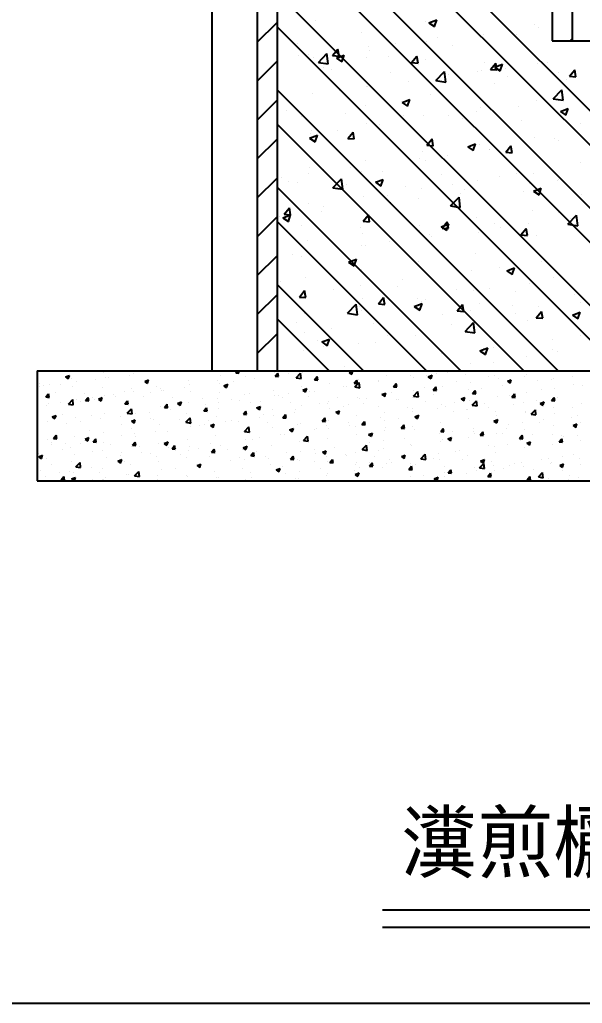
# Model space of a CAD drawing. Header units: metres. Extents: x 0 to 297, y 0 to 210.
# Drawn here: x 67.1 to 129, y 0 to 108.1 of the extents above; entities that cross this region are included whole.
import ezdxf

# ---------------------------------------------------------------- set-up
doc = ezdxf.new("R2010")
doc.units = ezdxf.units.M
doc.layers.add(' ', color=7, linetype='Continuous')

msp = doc.modelspace()

# ---------------------------------------------------------------- linework, layer by layer
at = {"layer": ' '}
for p, q in [((88.23, 190.53), (88.23, 69.53)), ((93.23, 190.53), (93.23, 69.53)), ((95.4, 190.53), (95.4, 69.53)), ((125.65, 190.53), (125.65, 105.83)), ((127.83, 190.53), (127.83, 105.83)), ((158.38, 69.53), (95.4, 132.51)), ((154.6, 69.53), (95.4, 128.73)), ((147.69, 69.53), (95.4, 121.82)), ((143.91, 69.53), (95.4, 118.04)), ((136.99, 69.53), (95.4, 111.12)), ((93.23, 105.67), (95.4, 107.84)), ((133.21, 69.53), (95.4, 107.34)), ((99.59, 108.04), (99.59, 108.04)), ((111.77, 107.97), (111.77, 107.97)), ((112.1, 107.8), (112.95, 108.13)), ((112.1, 107.8), (112.7, 107.4)), ((112.7, 107.4), (112.95, 108.13)), ((120.66, 107.17), (120.66, 107.17)), ((123.69, 107.56), (123.69, 107.56)), ((124.16, 107.32), (124.16, 107.32)), ((104.72, 106.76), (104.72, 106.76)), ((113.02, 106.16), (113.02, 106.16)), ((118.05, 106.55), (118.05, 106.55)), ((121.73, 106.53), (121.73, 106.53)), ((127.62, 105.83), (127.83, 106.05)), ((97.66, 105.55), (97.66, 105.55)), ((105.41, 105.16), (105.41, 105.16)), ((108.43, 105.56), (108.43, 105.56)), ((111.84, 105.7), (111.84, 105.7)), ((114.67, 105.31), (114.67, 105.31)), ((125.65, 105.83), (216.4, 105.83)), ((97.76, 104.15), (97.76, 104.15)), ((98.83, 104.28), (98.83, 104.28)), ((99.44, 104.02), (99.44, 104.02)), ((99.95, 103.45), (100.89, 104.43)), ((101.02, 103.28), (100.89, 104.43)), ((101.5, 104.2), (102.08, 104.89)), ((101.5, 104.2), (102.22, 104.13)), ((101.93, 103.9), (102.78, 104.23)), ((101.93, 103.9), (102.54, 103.5)), ((102.22, 104.13), (102.08, 104.89)), ((102.54, 103.5), (102.78, 104.23)), ((105.29, 104.01), (105.29, 104.01)), ((105.55, 104.79), (105.55, 104.79)), ((107.62, 104.1), (107.62, 104.1)), ((110.18, 103.44), (110.76, 104.13)), ((110.9, 103.37), (110.76, 104.13)), ((93.23, 101.39), (95.4, 103.57)), ((99.95, 103.45), (101.02, 103.28)), ((100.56, 102.89), (100.56, 102.89)), ((110.18, 103.44), (110.9, 103.37)), ((111.75, 103.74), (111.75, 103.74)), ((118.21, 103.46), (118.21, 103.46)), ((118.86, 102.68), (119.44, 103.37)), ((119.32, 102.93), (120.17, 103.26)), ((119.32, 102.93), (119.93, 102.53)), ((119.58, 102.61), (119.44, 103.37)), ((119.93, 102.53), (120.17, 103.26)), ((120.5, 102.79), (120.5, 102.79)), ((124.01, 103.3), (124.01, 103.3)), ((124.67, 103.19), (124.67, 103.19)), ((125.09, 103.4), (125.09, 103.4)), ((101.38, 102.66), (101.38, 102.66)), ((107.84, 102.38), (107.84, 102.38)), ((111.69, 101.67), (111.69, 101.67)), ((112.86, 101.45), (113.8, 102.43)), ((113.94, 101.28), (113.8, 102.43)), ((114.3, 102.11), (114.3, 102.11)), ((117.48, 102.39), (117.48, 102.39)), ((117.9, 102.52), (117.9, 102.52)), ((118.86, 102.68), (119.58, 102.61)), ((120.76, 101.84), (120.76, 101.84)), ((126.35, 102.29), (126.35, 102.29)), ((127.54, 101.92), (128.12, 102.61)), ((127.54, 101.92), (128.26, 101.85)), ((128.26, 101.85), (128.12, 102.61)), ((105.25, 100.78), (105.25, 100.78)), ((105.4, 100.76), (105.4, 100.76)), ((109.83, 101.39), (109.83, 101.39)), ((112.86, 101.45), (113.94, 101.28)), ((119.29, 101.08), (119.29, 101.08)), ((127.22, 101.56), (127.22, 101.56)), ((126.3, 69.53), (95.4, 100.43)), ((99.29, 99.99), (99.29, 99.99)), ((102.22, 100.39), (102.22, 100.39)), ((112.24, 99.87), (112.24, 99.87)), ((125.77, 99.44), (126.71, 100.43)), ((126.85, 99.28), (126.72, 100.43)), ((93.23, 97.11), (95.4, 99.29)), ((105.18, 98.66), (105.18, 98.66)), ((109.16, 99.03), (110, 99.36)), ((109.16, 99.03), (109.76, 98.62)), ((109.76, 98.62), (110, 99.36)), ((117.75, 98.49), (117.75, 98.49)), ((121.9, 98.62), (121.9, 98.62)), ((123.87, 99.27), (123.87, 99.27)), ((125.77, 99.44), (126.85, 99.28)), ((96.42, 98.13), (96.42, 98.13)), ((98.13, 97.45), (98.13, 97.45)), ((102.88, 97.86), (102.88, 97.86)), ((109.34, 97.59), (109.34, 97.59)), ((111.54, 97.64), (111.54, 97.64)), ((114.29, 97.62), (114.29, 97.62)), ((117.32, 98.02), (117.32, 98.02)), ((126.55, 98.06), (127.39, 98.39)), ((126.55, 98.06), (127.15, 97.66)), ((127.15, 97.66), (127.39, 98.39)), ((122.52, 69.53), (95.4, 96.65)), ((105.26, 96.73), (105.26, 96.73)), ((106.65, 96.62), (106.65, 96.62)), ((115.8, 97.31), (115.8, 97.31)), ((122.26, 97.04), (122.26, 97.04)), ((128.72, 96.77), (128.72, 96.77)), ((98.99, 95.13), (99.84, 95.45)), ((99.04, 95.61), (99.04, 95.61)), ((99.15, 95.96), (99.15, 95.96)), ((99.59, 94.72), (99.84, 95.45)), ((102.07, 96.01), (102.07, 96.01)), ((103.18, 95.09), (103.76, 95.79)), ((103.9, 95.03), (103.76, 95.79)), ((123.72, 95.24), (123.72, 95.24)), ((93.23, 92.83), (95.4, 95.01)), ((98.99, 95.13), (99.59, 94.72)), ((103.18, 95.09), (103.9, 95.03)), ((111.86, 94.33), (112.44, 95.03)), ((111.86, 94.33), (112.58, 94.27)), ((112.58, 94.27), (112.44, 95.03)), ((116.38, 94.16), (117.23, 94.48)), ((116.38, 94.16), (116.98, 93.75)), ((116.98, 93.75), (117.23, 94.48)), ((117.61, 94.47), (117.61, 94.47)), ((120.54, 93.58), (121.12, 94.27)), ((121.26, 93.51), (121.12, 94.27)), ((125.85, 95.07), (125.85, 95.07)), ((126.36, 94.86), (126.36, 94.86)), ((111.4, 93.61), (111.4, 93.61)), ((114.14, 93.25), (114.14, 93.25)), ((118.72, 93.85), (118.72, 93.85)), ((118.8, 93.86), (118.8, 93.86)), ((120.54, 93.58), (121.26, 93.51)), ((99, 91.93), (99, 91.93)), ((105.11, 92.71), (105.11, 92.71)), ((111.11, 92.85), (111.11, 92.85)), ((111.74, 92.65), (111.74, 92.65)), ((128.75, 92.41), (128.75, 92.41)), ((95.86, 90.84), (95.86, 90.84)), ((98.88, 91.24), (98.88, 91.24)), ((100.53, 91.68), (100.53, 91.68)), ((103.47, 91.84), (103.47, 91.84)), ((104.68, 91.44), (104.68, 91.44)), ((106.99, 91.4), (106.99, 91.4)), ((113.45, 91.13), (113.45, 91.13)), ((119.9, 90.86), (119.9, 90.86)), ((121.69, 91.2), (121.69, 91.2)), ((123.57, 91.21), (123.57, 91.21)), ((93.23, 88.55), (95.4, 90.73)), ((96.62, 90.32), (96.62, 90.32)), ((97.63, 90.23), (97.63, 90.23)), ((101.55, 89.66), (102.49, 90.64)), ((102.63, 89.49), (102.49, 90.64)), ((103.08, 90.05), (103.08, 90.05)), ((106.21, 90.26), (107.06, 90.58)), ((106.21, 90.26), (106.81, 89.85)), ((106.81, 89.85), (107.06, 90.58)), ((109.54, 89.78), (109.54, 89.78)), ((114.64, 89.99), (114.64, 89.99)), ((117.46, 90.44), (117.46, 90.44)), ((123.18, 90.08), (123.18, 90.08)), ((126.21, 90.48), (126.21, 90.48)), ((126.36, 90.58), (126.36, 90.58)), ((115.6, 69.53), (95.4, 89.73)), ((101.55, 89.66), (102.63, 89.49)), ((104.96, 88.68), (104.96, 88.68)), ((107.58, 88.78), (107.58, 88.78)), ((111.25, 89.59), (111.25, 89.59)), ((115.54, 89.08), (115.54, 89.08)), ((116, 89.5), (116, 89.5)), ((122.46, 89.23), (122.46, 89.23)), ((123.6, 89.29), (124.45, 89.61)), ((123.6, 89.29), (124.2, 88.88)), ((124.2, 88.88), (124.45, 89.61)), ((128.92, 88.96), (128.92, 88.96)), ((98.85, 87.9), (98.85, 87.9)), ((107.93, 88.08), (107.93, 88.08)), ((110.96, 88.48), (110.96, 88.48)), ((114.46, 87.66), (115.41, 88.64)), ((114.46, 87.66), (115.54, 87.49)), ((115.54, 87.49), (115.41, 88.64)), ((96.05, 86.35), (96.89, 86.68)), ((96.18, 86.75), (96.76, 87.45)), ((96.18, 86.75), (96.9, 86.69)), ((96.65, 85.95), (96.89, 86.68)), ((96.9, 86.69), (96.76, 87.45)), ((100.28, 87.07), (100.28, 87.07)), ((100.53, 87.57), (100.53, 87.57)), ((104.86, 85.99), (105.44, 86.69)), ((105.58, 85.93), (105.44, 86.69)), ((123.43, 87.18), (123.43, 87.18)), ((126.32, 86.97), (126.32, 86.97)), ((127.38, 85.66), (128.32, 86.64)), ((128.45, 85.49), (128.32, 86.64)), ((93.23, 84.28), (95.4, 86.45)), ((111.82, 69.53), (95.4, 85.95)), ((95.7, 86.47), (95.7, 86.47)), ((96.05, 86.35), (96.65, 85.95)), ((98.12, 85.52), (98.12, 85.52)), ((104.86, 85.99), (105.58, 85.93)), ((111.1, 85.56), (111.1, 85.56)), ((113.43, 85.38), (114.28, 85.71)), ((113.54, 85.23), (114.12, 85.93)), ((114.04, 84.98), (114.28, 85.71)), ((114.26, 85.17), (114.12, 85.93)), ((117.31, 86.41), (117.31, 86.41)), ((119.26, 85.76), (119.26, 85.76)), ((123.03, 85.71), (123.03, 85.71)), ((127.38, 85.66), (128.45, 85.49)), ((127.61, 86.31), (127.61, 86.31)), ((104.58, 85.25), (104.58, 85.25)), ((104.82, 84.65), (104.82, 84.65)), ((111.04, 84.98), (111.04, 84.98)), ((112.2, 84.55), (112.2, 84.55)), ((113.43, 85.38), (114.04, 84.98)), ((113.54, 85.23), (114.26, 85.17)), ((117.5, 84.71), (117.5, 84.71)), ((120, 85.31), (120, 85.31)), ((122.21, 84.47), (122.8, 85.17)), ((122.21, 84.47), (122.94, 84.41)), ((122.94, 84.41), (122.8, 85.17)), ((123.96, 84.43), (123.96, 84.43)), ((98.7, 83.88), (98.7, 83.88)), ((104.74, 83.3), (104.74, 83.3)), ((105.15, 83.34), (105.15, 83.34)), ((107.77, 83.7), (107.77, 83.7)), ((112.35, 84.31), (112.35, 84.31)), ((97.1, 82.3), (97.1, 82.3)), ((117.17, 82.38), (117.17, 82.38)), ((123.28, 83.16), (123.28, 83.16)), ((93.23, 80), (95.4, 82.18)), ((98.09, 82.12), (98.09, 82.12)), ((103.27, 81.48), (104.12, 81.81)), ((103.27, 81.48), (103.87, 81.08)), ((103.87, 81.08), (104.12, 81.81)), ((110.95, 81.53), (110.95, 81.53)), ((124.43, 81.54), (124.43, 81.54)), ((104.67, 80.62), (104.67, 80.62)), ((116.81, 80.54), (116.81, 80.54)), ((119.84, 80.94), (119.84, 80.94)), ((120.66, 80.51), (121.5, 80.84)), ((120.66, 80.51), (121.26, 80.11)), ((121.26, 80.11), (121.51, 80.84)), ((104.91, 69.53), (95.4, 79.04)), ((95.76, 79.34), (95.76, 79.34)), ((98.56, 79.85), (98.56, 79.85)), ((102.22, 79.07), (102.22, 79.07)), ((109.17, 79.53), (109.17, 79.53)), ((123.13, 79.13), (123.13, 79.13)), ((125.82, 79.75), (125.82, 79.75)), ((93.23, 75.72), (95.4, 77.9)), ((97.86, 77.65), (98.44, 78.35)), ((98.58, 77.59), (98.44, 78.35)), ((101.56, 78.53), (101.56, 78.53)), ((104.59, 78.93), (104.59, 78.93)), ((108.68, 78.8), (108.68, 78.8)), ((115.14, 78.52), (115.14, 78.52)), ((117.02, 78.35), (117.02, 78.35)), ((118.76, 78.54), (118.76, 78.54)), ((121.6, 78.25), (121.6, 78.25)), ((128.06, 77.98), (128.06, 77.98)), ((97.86, 77.65), (98.58, 77.59)), ((98.31, 77.72), (98.31, 77.72)), ((103.15, 75.87), (104.1, 76.85)), ((104.23, 75.7), (104.1, 76.85)), ((104.77, 77.44), (104.77, 77.44)), ((106.54, 76.89), (107.12, 77.59)), ((106.54, 76.89), (107.26, 76.83)), ((107.26, 76.83), (107.12, 77.59)), ((110.49, 76.61), (111.34, 76.94)), ((110.81, 77.5), (110.81, 77.5)), ((111.09, 76.2), (111.34, 76.94)), ((111.23, 77.17), (111.23, 77.17)), ((111.7, 77.33), (111.7, 77.33)), ((115.21, 76.13), (115.8, 76.83)), ((115.94, 76.07), (115.8, 76.83)), ((117.69, 76.9), (117.69, 76.9)), ((128.72, 77.09), (128.72, 77.09)), ((128.88, 77.78), (128.88, 77.78)), ((98.41, 75.82), (98.41, 75.82)), ((103.15, 75.87), (104.23, 75.7)), ((104.52, 76.59), (104.52, 76.59)), ((104.65, 76.12), (104.65, 76.12)), ((110.49, 76.61), (111.09, 76.2)), ((113.63, 75.77), (113.63, 75.77)), ((115.21, 76.13), (115.94, 76.07)), ((116.66, 76.17), (116.66, 76.17)), ((121.24, 76.77), (121.24, 76.77)), ((121.66, 75.88), (121.66, 75.88)), ((123.89, 75.37), (124.48, 76.07)), ((124.15, 76.62), (124.15, 76.62)), ((124.62, 75.31), (124.48, 76.07)), ((127.88, 75.64), (128.73, 75.97)), ((128.48, 75.24), (128.73, 75.97)), ((101.13, 69.53), (95.4, 75.26)), ((97.59, 74.9), (97.59, 74.9)), ((105.99, 74.76), (105.99, 74.76)), ((114.6, 74.67), (114.6, 74.67)), ((116.07, 73.87), (117.01, 74.85)), ((117.14, 73.7), (117.01, 74.85)), ((122.98, 75.1), (122.98, 75.1)), ((123.89, 75.37), (124.62, 75.31)), ((127.88, 75.64), (128.48, 75.24)), ((93.23, 71.44), (95.4, 73.62)), ((98.38, 73.76), (98.38, 73.76)), ((101.41, 74.16), (101.41, 74.16)), ((116.07, 73.87), (117.14, 73.7)), ((116.87, 74.33), (116.87, 74.33)), ((99.82, 72.92), (99.82, 72.92)), ((100.32, 72.71), (101.17, 73.03)), ((100.32, 72.71), (100.93, 72.3)), ((100.93, 72.3), (101.17, 73.03)), ((104.37, 72.57), (104.37, 72.57)), ((106.27, 72.65), (106.27, 72.65)), ((107.55, 73.46), (107.55, 73.46)), ((110.66, 73.47), (110.66, 73.47)), ((125.7, 73), (125.7, 73)), ((128.73, 73.4), (128.73, 73.4)), ((98.26, 71.79), (98.26, 71.79)), ((100.49, 72.25), (100.49, 72.25)), ((112.73, 72.37), (112.73, 72.37)), ((113.48, 71.39), (113.48, 71.39)), ((117.71, 71.74), (118.56, 72.06)), ((117.71, 71.74), (118.32, 71.33)), ((118.06, 72), (118.06, 72)), ((118.32, 71.33), (118.56, 72.06)), ((119.19, 72.1), (119.19, 72.1)), ((125.65, 71.83), (125.65, 71.83)), ((126.28, 71.65), (126.28, 71.65)), ((110.45, 71), (110.45, 71)), ((116.72, 70.3), (116.72, 70.3)), ((119.22, 70.44), (119.22, 70.44)), ((122.84, 71.07), (122.84, 71.07)), ((69.03, 69.53), (216.4, 69.53)), ((69.03, 69.53), (69.03, 57.43)), ((76.3, 69.34), (76.3, 69.34)), ((79.65, 69.26), (79.65, 69.26)), ((90.86, 69.31), (91.04, 69.53)), ((90.86, 69.31), (91.22, 69.28)), ((91.22, 69.28), (91.17, 69.53)), ((95.08, 69.35), (95.08, 69.35)), ((95.2, 68.93), (95.49, 69.28)), ((95.56, 68.9), (95.49, 69.28)), ((97.5, 68.77), (97.97, 69.26)), ((98.04, 68.68), (97.97, 69.26)), ((98.22, 69.39), (98.22, 69.39)), ((102.81, 69.99), (102.81, 69.99)), ((103.33, 69.36), (103.75, 69.53)), ((103.33, 69.36), (103.63, 69.16)), ((103.63, 69.16), (103.75, 69.53)), ((109.68, 69.42), (109.68, 69.42)), ((110.48, 69.42), (110.48, 69.42)), ((112.9, 69.28), (112.9, 69.28)), ((114.18, 69.31), (114.18, 69.31)), ((69.24, 68.13), (69.24, 68.13)), ((72.16, 68.87), (72.59, 69.03)), ((72.16, 68.87), (72.46, 68.66)), ((72.46, 68.66), (72.59, 69.03)), ((72.77, 68.73), (72.77, 68.73)), ((73.41, 68.38), (73.41, 68.38)), ((75.42, 68.56), (75.42, 68.56)), ((76.55, 68.83), (76.55, 68.83)), ((76.93, 68.76), (76.93, 68.76)), ((79.23, 69.06), (79.23, 69.06)), ((80.86, 68.38), (81.28, 68.54)), ((80.86, 68.38), (81.16, 68.18)), ((81.16, 68.18), (81.28, 68.54)), ((85.66, 68.43), (85.66, 68.43)), ((88.89, 68.51), (88.89, 68.51)), ((89.08, 68.18), (89.08, 68.18)), ((89.19, 69.04), (89.19, 69.04)), ((90.6, 68.38), (90.6, 68.38)), ((91.94, 68.9), (91.94, 68.9)), ((92.89, 68.68), (92.89, 68.68)), ((95.2, 68.93), (95.56, 68.9)), ((96.71, 69.19), (96.71, 69.19)), ((97.5, 68.77), (98.04, 68.68)), ((99.54, 68.55), (99.83, 68.9)), ((99.54, 68.55), (99.9, 68.52)), ((99.9, 68.52), (99.83, 68.9)), ((101.17, 68.15), (101.17, 68.15)), ((103.87, 68.17), (104.17, 68.52)), ((103.87, 68.17), (104.24, 68.14)), ((103.96, 67.77), (104.43, 68.26)), ((104.24, 68.14), (104.17, 68.52)), ((104.31, 68.6), (104.31, 68.6)), ((104.49, 67.68), (104.43, 68.26)), ((106.55, 68.31), (106.55, 68.31)), ((106.58, 68.45), (106.58, 68.45)), ((107.42, 69.03), (107.42, 69.03)), ((108.21, 67.79), (108.51, 68.14)), ((108.58, 67.76), (108.51, 68.14)), ((110.11, 69.06), (110.11, 69.06)), ((110.37, 68.81), (110.37, 68.81)), ((111.88, 69.01), (111.88, 69.01)), ((112.03, 68.88), (112.45, 69.04)), ((112.03, 68.88), (112.33, 68.68)), ((112.33, 68.68), (112.45, 69.04)), ((115.09, 68.34), (115.09, 68.34)), ((116.13, 69.14), (116.13, 69.14)), ((116.65, 68.28), (116.65, 68.28)), ((118.62, 68.94), (118.62, 68.94)), ((119.36, 69.01), (119.36, 69.01)), ((119.71, 68.67), (119.71, 68.67)), ((120.72, 68.4), (121.14, 68.56)), ((120.72, 68.4), (121.02, 68.19)), ((121.02, 68.19), (121.14, 68.56)), ((122.59, 68.87), (122.59, 68.87)), ((122.85, 69.12), (122.85, 69.12)), ((124.03, 68.43), (124.03, 68.43)), ((125.55, 68.63), (125.55, 68.63)), ((125.82, 68.73), (125.82, 68.73)), ((127.84, 68.93), (127.84, 68.93)), ((69.31, 67.76), (69.31, 67.76)), ((69.74, 67.96), (69.74, 67.96)), ((70.35, 67.99), (70.35, 67.99)), ((71.02, 67.15), (71.02, 67.15)), ((71.6, 68.06), (71.6, 68.06)), ((72.97, 67.83), (72.97, 67.83)), ((76.2, 67.69), (76.2, 67.69)), ((78.61, 67.22), (78.61, 67.22)), ((79.43, 67.55), (79.43, 67.55)), ((79.58, 67.24), (79.58, 67.24)), ((81.45, 67.18), (81.45, 67.18)), ((82.13, 67.83), (82.13, 67.83)), ((82.64, 67.63), (82.64, 67.63)), ((82.66, 67.42), (82.66, 67.42)), ((82.97, 67.38), (82.97, 67.38)), ((85.26, 67.68), (85.26, 67.68)), ((85.78, 68.08), (85.78, 68.08)), ((85.89, 67.28), (85.89, 67.28)), ((89.12, 67.14), (89.12, 67.14)), ((89.55, 67.9), (89.98, 68.06)), ((89.55, 67.9), (89.85, 67.69)), ((89.85, 67.69), (89.98, 68.06)), ((95.01, 67.34), (95.01, 67.34)), ((98.12, 67.76), (98.12, 67.76)), ((98.25, 67.41), (98.67, 67.58)), ((98.25, 67.41), (98.55, 67.21)), ((98.55, 67.21), (98.67, 67.58)), ((98.92, 67.3), (98.92, 67.3)), ((99.53, 67.24), (99.53, 67.24)), ((102.74, 67.8), (102.74, 67.8)), ((103.05, 67.85), (103.05, 67.85)), ((103.96, 67.77), (104.49, 67.68)), ((104.26, 68), (104.26, 68)), ((106.94, 66.93), (107.37, 67.09)), ((107.24, 66.73), (107.37, 67.09)), ((108.03, 67.13), (108.03, 67.13)), ((108.21, 67.79), (108.58, 67.76)), ((110.4, 67.4), (110.4, 67.4)), ((110.41, 66.76), (110.88, 67.26)), ((110.95, 66.68), (110.88, 67.26)), ((111.56, 67.73), (111.56, 67.73)), ((112.55, 67.41), (112.85, 67.76)), ((112.55, 67.41), (112.92, 67.38)), ((112.92, 67.38), (112.85, 67.76)), ((113.55, 67.86), (113.55, 67.86)), ((116.41, 67.43), (116.41, 67.43)), ((116.89, 67.03), (117.18, 67.38)), ((117.25, 67), (117.18, 67.38)), ((117.92, 67.63), (117.92, 67.63)), ((120.21, 67.93), (120.21, 67.93)), ((122.78, 67.11), (122.78, 67.11)), ((124.46, 67.43), (124.46, 67.43)), ((125.88, 67.54), (125.88, 67.54)), ((127.98, 68.04), (127.98, 68.04)), ((128.94, 67.92), (128.94, 67.92)), ((70, 66.66), (70.29, 67)), ((70, 66.66), (70.36, 66.62)), ((70.28, 65.98), (70.28, 65.98)), ((70.36, 66.62), (70.29, 67)), ((71.55, 66.01), (71.55, 66.01)), ((72.47, 65.88), (72.95, 66.37)), ((73.01, 65.79), (72.95, 66.37)), ((73.33, 66.36), (73.33, 66.36)), ((73.83, 66.17), (73.83, 66.17)), ((74.25, 67.01), (74.25, 67.01)), ((74.34, 66.28), (74.63, 66.62)), ((74.34, 66.28), (74.7, 66.24)), ((74.7, 66.24), (74.63, 66.62)), ((75.08, 66.61), (75.08, 66.61)), ((75.34, 66.37), (75.34, 66.37)), ((75.77, 66.43), (76.2, 66.59)), ((75.77, 66.43), (76.08, 66.23)), ((76.08, 66.23), (76.2, 66.59)), ((76.47, 66.82), (76.47, 66.82)), ((77.48, 66.88), (77.48, 66.88)), ((77.63, 66.68), (77.63, 66.68)), ((78.68, 65.9), (78.97, 66.24)), ((79.04, 65.86), (78.97, 66.24)), ((80.71, 66.74), (80.71, 66.74)), ((83.94, 66.6), (83.94, 66.6)), ((84.47, 65.95), (84.89, 66.11)), ((84.77, 65.74), (84.89, 66.11)), ((85.71, 66.07), (85.71, 66.07)), ((87.17, 66.47), (87.17, 66.47)), ((88.81, 66.5), (88.81, 66.5)), ((89, 66), (89, 66)), ((90.39, 66.33), (90.39, 66.33)), ((91.3, 66.3), (91.3, 66.3)), ((91.87, 66.88), (91.87, 66.88)), ((92.35, 67.01), (92.35, 67.01)), ((92.47, 66.03), (92.47, 66.03)), ((93.62, 66.2), (93.62, 66.2)), ((95.12, 66.8), (95.12, 66.8)), ((95.58, 66.87), (95.58, 66.87)), ((96, 66.64), (96, 66.64)), ((96.63, 67), (96.63, 67)), ((96.85, 66.06), (96.85, 66.06)), ((98.81, 66.73), (98.81, 66.73)), ((101.1, 66.14), (101.1, 66.14)), ((102.04, 66.6), (102.04, 66.6)), ((104.24, 66.59), (104.24, 66.59)), ((104.5, 66.52), (104.5, 66.52)), ((105.27, 66.46), (105.27, 66.46)), ((106.94, 66.93), (107.24, 66.73)), ((107.35, 67.02), (107.35, 67.02)), ((108.5, 66.33), (108.5, 66.33)), ((108.78, 66.42), (108.78, 66.42)), ((110.29, 66.62), (110.29, 66.62)), ((110.41, 66.76), (110.95, 66.68)), ((111.73, 66.19), (111.73, 66.19)), ((112.58, 66.92), (112.58, 66.92)), ((114.96, 66.05), (114.96, 66.05)), ((115.64, 66.44), (116.06, 66.61)), ((115.64, 66.44), (115.94, 66.24)), ((115.94, 66.24), (116.06, 66.61)), ((116.58, 66.27), (116.58, 66.27)), ((116.87, 65.76), (117.34, 66.25)), ((116.89, 67.03), (117.25, 67)), ((117.41, 65.68), (117.34, 66.25)), ((117.4, 66.22), (117.4, 66.22)), ((119.63, 66.66), (119.63, 66.66)), ((120.93, 66.83), (120.93, 66.83)), ((121.23, 66.65), (121.52, 67)), ((121.23, 66.65), (121.59, 66.62)), ((121.59, 66.62), (121.52, 67)), ((122.44, 66.04), (122.44, 66.04)), ((123.95, 66.24), (123.95, 66.24)), ((124.33, 65.96), (124.75, 66.12)), ((124.63, 65.76), (124.75, 66.12)), ((125.57, 66.27), (125.86, 66.62)), ((125.57, 66.27), (125.93, 66.24)), ((125.93, 66.24), (125.86, 66.62)), ((126.25, 66.55), (126.25, 66.55)), ((70.01, 65.67), (70.01, 65.67)), ((72.47, 65.88), (73.01, 65.8)), ((78.68, 65.9), (79.04, 65.86)), ((78.93, 64.88), (79.4, 65.37)), ((79.47, 64.79), (79.4, 65.37)), ((79.51, 65.23), (79.51, 65.23)), ((81.38, 64.99), (81.38, 64.99)), ((82.56, 65.62), (82.56, 65.62)), ((83.02, 65.52), (83.31, 65.86)), ((83.02, 65.52), (83.38, 65.48)), ((83.38, 65.48), (83.31, 65.86)), ((83.67, 65.29), (83.67, 65.29)), ((84.47, 65.95), (84.77, 65.74)), ((87.36, 65.14), (87.65, 65.48)), ((87.36, 65.14), (87.72, 65.11)), ((87.49, 65.8), (87.49, 65.8)), ((87.72, 65.11), (87.65, 65.48)), ((88.94, 65.43), (88.94, 65.43)), ((91.7, 64.76), (91.99, 65.1)), ((92.06, 64.73), (91.99, 65.1)), ((93.16, 65.46), (93.59, 65.62)), ((93.16, 65.46), (93.46, 65.26)), ((93.46, 65.26), (93.59, 65.62)), ((94.94, 65.32), (94.94, 65.32)), ((97.33, 64.91), (97.33, 64.91)), ((97.45, 65.31), (97.45, 65.31)), ((98.04, 65.75), (98.04, 65.75)), ((100.08, 65.92), (100.08, 65.92)), ((100.98, 65.92), (100.98, 65.92)), ((101.15, 65.42), (101.15, 65.42)), ((101.86, 64.98), (102.28, 65.14)), ((101.86, 64.98), (102.16, 64.77)), ((102.16, 64.77), (102.28, 65.14)), ((102.67, 65.62), (102.67, 65.62)), ((103.31, 65.79), (103.31, 65.79)), ((104.96, 65.92), (104.96, 65.92)), ((106.54, 65.65), (106.54, 65.65)), ((107.27, 65), (107.27, 65)), ((109.77, 65.51), (109.77, 65.51)), ((110.33, 65.39), (110.33, 65.39)), ((110.34, 65.01), (110.34, 65.01)), ((113, 65.38), (113, 65.38)), ((113.47, 65.84), (113.47, 65.84)), ((113.87, 65.61), (113.87, 65.61)), ((114.81, 65.04), (114.81, 65.04)), ((116.23, 65.24), (116.23, 65.24)), ((116.33, 65.24), (116.33, 65.24)), ((116.87, 65.76), (117.41, 65.68)), ((118.19, 65.92), (118.19, 65.92)), ((118.62, 65.54), (118.62, 65.54)), ((119.46, 65.1), (119.46, 65.1)), ((121.42, 65.78), (121.42, 65.78)), ((122.69, 64.97), (122.69, 64.97)), ((122.7, 65.1), (122.7, 65.1)), ((123.33, 64.76), (123.8, 65.25)), ((123.86, 64.68), (123.8, 65.25)), ((124.33, 65.96), (124.63, 65.76)), ((124.65, 65.64), (124.65, 65.64)), ((125.81, 65.52), (125.81, 65.52)), ((127.87, 65.51), (127.87, 65.51)), ((128.86, 65.91), (128.86, 65.91)), ((70.2, 63.96), (70.2, 63.96)), ((70.69, 64.48), (71.11, 64.64)), ((70.69, 64.48), (70.99, 64.28)), ((70.99, 64.28), (71.12, 64.64)), ((71.77, 64.75), (71.77, 64.75)), ((73.26, 64.35), (73.26, 64.35)), ((73.75, 63.99), (73.75, 63.99)), ((75, 64.61), (75, 64.61)), ((76.04, 64.29), (76.04, 64.29)), ((76.4, 64.8), (76.4, 64.8)), ((78.23, 64.48), (78.23, 64.48)), ((78.93, 64.88), (79.47, 64.79)), ((79.39, 63.99), (79.81, 64.16)), ((79.39, 63.99), (79.69, 63.79)), ((79.69, 63.79), (79.81, 64.16)), ((79.86, 64.79), (79.86, 64.79)), ((81.46, 64.34), (81.46, 64.34)), ((81.88, 64.22), (81.88, 64.22)), ((84.69, 64.21), (84.69, 64.21)), ((85.39, 63.88), (85.86, 64.37)), ((85.39, 63.88), (85.93, 63.79)), ((85.41, 64.82), (85.41, 64.82)), ((85.63, 64.06), (85.63, 64.06)), ((85.93, 63.79), (85.86, 64.37)), ((87.92, 64.07), (87.92, 64.07)), ((88.74, 64.48), (88.74, 64.48)), ((89.7, 63.91), (89.7, 63.91)), ((90.39, 64.1), (90.39, 64.1)), ((91.15, 63.93), (91.15, 63.93)), ((91.7, 64.76), (92.06, 64.73)), ((91.79, 64.87), (91.79, 64.87)), ((93.52, 64.41), (93.52, 64.41)), ((93.92, 64.7), (93.92, 64.7)), ((95.04, 64.61), (95.04, 64.61)), ((96.04, 64.38), (96.33, 64.73)), ((96.04, 64.38), (96.4, 64.35)), ((96.4, 64.35), (96.33, 64.73)), ((100.37, 64), (100.67, 64.35)), ((100.37, 64), (100.74, 63.97)), ((100.74, 63.97), (100.67, 64.35)), ((101.02, 64.12), (101.02, 64.12)), ((104.17, 64.58), (104.17, 64.58)), ((104.71, 63.62), (105.01, 63.97)), ((105.08, 63.59), (105.01, 63.97)), ((106.81, 64.4), (106.81, 64.4)), ((107.19, 64.04), (107.19, 64.04)), ((108.7, 64.24), (108.7, 64.24)), ((110.55, 64.49), (110.98, 64.66)), ((110.55, 64.49), (110.85, 64.29)), ((110.85, 64.29), (110.98, 64.66)), ((110.99, 64.54), (110.99, 64.54)), ((113.4, 63.83), (113.4, 63.83)), ((116.5, 64.26), (116.5, 64.26)), ((119.25, 64.01), (119.67, 64.17)), ((119.25, 64.01), (119.55, 63.81)), ((119.55, 63.8), (119.67, 64.17)), ((119.56, 64.64), (119.56, 64.64)), ((122.36, 63.86), (122.36, 63.86)), ((123.33, 64.76), (123.86, 64.68)), ((124.21, 63.82), (124.21, 63.82)), ((124.65, 64.16), (124.65, 64.16)), ((125.92, 64.83), (125.92, 64.83)), ((127.73, 64.43), (127.73, 64.43)), ((128.48, 64.66), (128.48, 64.66)), ((128.79, 63.9), (128.79, 63.9)), ((72.24, 63.79), (72.24, 63.79)), ((74.83, 63), (74.83, 63)), ((76.33, 62.79), (76.33, 62.79)), ((78.36, 63.61), (78.36, 63.61)), ((79.43, 63.22), (79.43, 63.22)), ((82.08, 62.91), (82.08, 62.91)), ((82.49, 63.6), (82.49, 63.6)), ((83.33, 62.89), (83.33, 62.89)), ((85.9, 63.41), (85.9, 63.41)), ((86.86, 63.49), (86.86, 63.49)), ((87.41, 63.61), (87.41, 63.61)), ((88.08, 63.51), (88.5, 63.67)), ((88.08, 63.51), (88.38, 63.31)), ((88.38, 63.31), (88.5, 63.67)), ((91.72, 62.86), (91.72, 62.86)), ((91.84, 62.87), (92.32, 63.37)), ((91.84, 62.87), (92.38, 62.79)), ((92.38, 62.79), (92.32, 63.37)), ((94.37, 63.8), (94.37, 63.8)), ((94.86, 63.31), (94.86, 63.31)), ((96.78, 63.03), (97.2, 63.19)), ((96.78, 63.03), (97.08, 62.82)), ((97.08, 62.82), (97.2, 63.19)), ((97.6, 63.66), (97.6, 63.66)), ((97.97, 63.74), (97.97, 63.74)), ((99.56, 63.03), (99.56, 63.03)), ((99.76, 63.19), (99.76, 63.19)), ((100.83, 63.52), (100.83, 63.52)), ((101.07, 63.23), (101.07, 63.23)), ((103.29, 63.8), (103.29, 63.8)), ((103.37, 63.53), (103.37, 63.53)), ((104.06, 63.39), (104.06, 63.39)), ((104.71, 63.62), (105.08, 63.59)), ((107.2, 62.99), (107.2, 62.99)), ((107.29, 63.25), (107.29, 63.25)), ((109.05, 63.24), (109.35, 63.59)), ((109.05, 63.24), (109.42, 63.21)), ((109.42, 63.21), (109.35, 63.59)), ((110.26, 63.38), (110.26, 63.38)), ((110.52, 63.11), (110.52, 63.11)), ((113.39, 62.86), (113.68, 63.21)), ((113.39, 62.86), (113.75, 62.83)), ((113.75, 62.83), (113.68, 63.21)), ((113.75, 62.98), (113.75, 62.98)), ((114.74, 62.85), (114.74, 62.85)), ((116.98, 62.84), (116.98, 62.84)), ((117.03, 63.15), (117.03, 63.15)), ((117.73, 62.48), (118.02, 62.83)), ((118.09, 62.45), (118.02, 62.83)), ((120.68, 63.22), (120.68, 63.22)), ((120.85, 63.66), (120.85, 63.66)), ((122.63, 63.08), (122.63, 63.08)), ((125.74, 63.51), (125.74, 63.51)), ((127.94, 63.52), (128.37, 63.69)), ((127.94, 63.52), (128.24, 63.32)), ((128.24, 63.32), (128.37, 63.69)), ((70.13, 61.95), (70.13, 61.95)), ((70.59, 61.66), (70.59, 61.66)), ((70.84, 62.1), (71.13, 62.45)), ((70.84, 62.1), (71.2, 62.07)), ((71.2, 62.07), (71.13, 62.45)), ((71.3, 62.4), (71.3, 62.4)), ((73.18, 62.34), (73.18, 62.34)), ((74.3, 62.04), (74.73, 62.21)), ((74.3, 62.04), (74.6, 61.84)), ((74.45, 61.9), (74.45, 61.9)), ((74.6, 61.84), (74.73, 62.21)), ((75.18, 61.73), (75.47, 62.07)), ((75.18, 61.73), (75.54, 61.69)), ((75.54, 61.69), (75.47, 62.07)), ((76.28, 61.68), (76.28, 61.68)), ((78.27, 62.41), (78.27, 62.41)), ((79.52, 61.35), (79.81, 61.69)), ((79.79, 62.61), (79.79, 62.61)), ((79.81, 62.28), (79.81, 62.28)), ((79.88, 61.31), (79.81, 61.69)), ((83, 61.56), (83.42, 61.72)), ((83.3, 61.36), (83.42, 61.72)), ((85.56, 62.04), (85.56, 62.04)), ((88.66, 62.47), (88.66, 62.47)), ((91.93, 62.03), (91.93, 62.03)), ((92.7, 61.98), (92.7, 61.98)), ((93.45, 62.23), (93.45, 62.23)), ((95.74, 62.53), (95.74, 62.53)), ((96.23, 62.59), (96.23, 62.59)), ((97.9, 61.72), (97.9, 61.72)), ((98.3, 61.87), (98.77, 62.36)), ((98.3, 61.87), (98.84, 61.79)), ((98.84, 61.79), (98.77, 62.36)), ((100.95, 62.11), (100.95, 62.11)), ((104.09, 62.56), (104.09, 62.56)), ((105.47, 62.54), (105.89, 62.7)), ((105.47, 62.54), (105.77, 62.34)), ((105.6, 61.65), (105.6, 61.65)), ((105.77, 62.34), (105.89, 62.7)), ((107.11, 61.85), (107.11, 61.85)), ((109.4, 62.15), (109.4, 62.15)), ((113.22, 62.65), (113.22, 62.65)), ((113.32, 61.82), (113.32, 61.82)), ((113.62, 62), (113.62, 62)), ((114.16, 62.06), (114.59, 62.22)), ((114.16, 62.06), (114.47, 61.85)), ((114.47, 61.85), (114.59, 62.22)), ((116.43, 62.24), (116.43, 62.24)), ((117.15, 62.61), (117.15, 62.61)), ((117.73, 62.48), (118.09, 62.45)), ((119.49, 62.63), (119.49, 62.63)), ((120.21, 62.7), (120.21, 62.7)), ((122.07, 62.1), (122.36, 62.45)), ((122.07, 62.1), (122.43, 62.07)), ((122.13, 61.89), (122.13, 61.89)), ((122.43, 62.07), (122.36, 62.45)), ((122.86, 61.57), (123.28, 61.73)), ((123.06, 61.77), (123.06, 61.77)), ((123.16, 61.37), (123.28, 61.73)), ((123.44, 62.57), (123.44, 62.57)), ((125.66, 62.49), (125.66, 62.49)), ((126.41, 61.72), (126.7, 62.07)), ((126.41, 61.72), (126.77, 61.69)), ((126.67, 62.43), (126.67, 62.43)), ((126.77, 61.69), (126.7, 62.07)), ((126.88, 62.28), (126.88, 62.28)), ((128.4, 62.48), (128.4, 62.48)), ((128.72, 61.88), (128.72, 61.88)), ((70.64, 61.4), (70.64, 61.4)), ((71.86, 60.85), (71.86, 60.85)), ((72.16, 61.6), (72.16, 61.6)), ((72.75, 61.07), (72.75, 61.07)), ((73.82, 61.52), (73.82, 61.52)), ((75.09, 60.71), (75.09, 60.71)), ((76.25, 60.78), (76.25, 60.78)), ((77.05, 61.39), (77.05, 61.39)), ((78.32, 60.57), (78.32, 60.57)), ((79.36, 61.2), (79.36, 61.2)), ((79.52, 61.35), (79.88, 61.31)), ((80.28, 61.25), (80.28, 61.25)), ((82.42, 61.59), (82.42, 61.59)), ((83, 61.56), (83.3, 61.36)), ((83.51, 61.11), (83.51, 61.11)), ((83.86, 60.97), (84.15, 61.31)), ((83.86, 60.97), (84.22, 60.93)), ((84.22, 60.93), (84.15, 61.31)), ((84.31, 61.02), (84.31, 61.02)), ((85.65, 60.77), (85.65, 60.77)), ((85.82, 61.22), (85.82, 61.22)), ((86.74, 60.98), (86.74, 60.98)), ((88.11, 61.52), (88.11, 61.52)), ((88.2, 60.59), (88.49, 60.93)), ((88.2, 60.59), (88.56, 60.55)), ((88.56, 60.55), (88.49, 60.93)), ((89.17, 61.38), (89.17, 61.38)), ((89.97, 60.84), (89.97, 60.84)), ((91.65, 60.84), (91.65, 60.84)), ((91.69, 61.07), (92.12, 61.24)), ((91.69, 61.07), (91.99, 60.87)), ((91.99, 60.87), (92.12, 61.24)), ((93.2, 60.7), (93.2, 60.7)), ((94.79, 61.3), (94.79, 61.3)), ((96.43, 60.57), (96.43, 60.57)), ((97.97, 60.65), (97.97, 60.65)), ((99.48, 60.84), (99.48, 60.84)), ((100.39, 60.59), (100.81, 60.75)), ((100.39, 60.59), (100.69, 60.39)), ((100.69, 60.39), (100.81, 60.75)), ((101.77, 61.15), (101.77, 61.15)), ((104.76, 60.87), (105.23, 61.36)), ((104.76, 60.87), (105.3, 60.79)), ((105.3, 60.79), (105.23, 61.36)), ((106.57, 60.79), (106.57, 60.79)), ((107.13, 60.97), (107.13, 60.97)), ((110.09, 61.4), (110.09, 61.4)), ((110.18, 61.36), (110.18, 61.36)), ((115.07, 60.68), (115.07, 60.68)), ((115.44, 60.77), (115.44, 60.77)), ((118.6, 61.28), (118.6, 61.28)), ((119.26, 61.27), (119.26, 61.27)), ((119.41, 60.61), (119.41, 60.61)), ((120.77, 61.47), (120.77, 61.47)), ((122.56, 61.07), (122.56, 61.07)), ((122.86, 61.57), (123.16, 61.37)), ((125.66, 61.49), (125.66, 61.49)), ((69.22, 60.46), (69.22, 60.46)), ((69.22, 60.09), (69.64, 60.25)), ((69.22, 60.09), (69.52, 59.89)), ((69.52, 59.89), (69.64, 60.25)), ((70.06, 59.93), (70.06, 59.93)), ((72.86, 59.52), (72.86, 59.52)), ((73.11, 60.32), (73.11, 60.32)), ((76.68, 60.02), (76.68, 60.02)), ((77.91, 59.61), (78.34, 59.77)), ((77.91, 59.61), (78.21, 59.4)), ((78.19, 60.22), (78.19, 60.22)), ((78.21, 59.4), (78.34, 59.77)), ((78.59, 59.56), (78.59, 59.56)), ((80.49, 60.52), (80.49, 60.52)), ((81.55, 60.44), (81.55, 60.44)), ((82.12, 60.16), (82.12, 60.16)), ((82.34, 59.57), (82.34, 59.57)), ((84.78, 60.3), (84.78, 60.3)), ((85.48, 60.03), (85.48, 60.03)), ((88.01, 60.16), (88.01, 60.16)), ((88.59, 60.45), (88.59, 60.45)), ((90.34, 59.64), (90.34, 59.64)), ((91.24, 60.03), (91.24, 60.03)), ((91.86, 59.84), (91.86, 59.84)), ((92.54, 60.21), (92.83, 60.55)), ((92.54, 60.21), (92.9, 60.17)), ((92.9, 60.17), (92.83, 60.55)), ((94.15, 60.14), (94.15, 60.14)), ((94.47, 59.89), (94.47, 59.89)), ((96.87, 59.83), (97.17, 60.17)), ((96.87, 59.83), (97.24, 59.8)), ((97.24, 59.8), (97.17, 60.17)), ((97.7, 59.76), (97.7, 59.76)), ((97.82, 59.71), (97.82, 59.71)), ((99.51, 59.58), (99.51, 59.58)), ((99.66, 60.43), (99.66, 60.43)), ((100.88, 60.09), (100.88, 60.09)), ((100.93, 59.62), (100.93, 59.62)), ((101.21, 59.45), (101.51, 59.79)), ((101.58, 59.42), (101.51, 59.79)), ((102.89, 60.3), (102.89, 60.3)), ((103.04, 60.19), (103.04, 60.19)), ((104.02, 60.55), (104.02, 60.55)), ((104.16, 59.48), (104.16, 59.48)), ((106.12, 60.16), (106.12, 60.16)), ((107.81, 59.76), (107.81, 59.76)), ((109.08, 60.11), (109.5, 60.27)), ((109.08, 60.11), (109.38, 59.9)), ((109.34, 60.02), (109.34, 60.02)), ((109.38, 59.9), (109.5, 60.27)), ((111.21, 59.87), (111.69, 60.36)), ((111.21, 59.87), (111.75, 59.79)), ((111.54, 60.07), (111.54, 60.07)), ((111.63, 60.27), (111.63, 60.27)), ((111.75, 59.79), (111.69, 60.36)), ((112.57, 59.89), (112.57, 59.89)), ((113.15, 60.47), (113.15, 60.47)), ((113.25, 59.8), (113.25, 59.8)), ((115.8, 59.75), (115.8, 59.75)), ((116.36, 60.23), (116.36, 60.23)), ((117.78, 59.62), (118.2, 59.78)), ((117.78, 59.62), (118.08, 59.42)), ((118.08, 59.42), (118.2, 59.78)), ((119.03, 59.61), (119.03, 59.61)), ((122.26, 59.48), (122.26, 59.48)), ((124.44, 59.77), (124.44, 59.77)), ((125.29, 59.89), (125.29, 59.89)), ((125.59, 59.48), (125.59, 59.48)), ((126.81, 60.09), (126.81, 60.09)), ((127.97, 60.38), (127.97, 60.38)), ((128.64, 59.87), (128.64, 59.87)), ((69.05, 59.02), (69.05, 59.02)), ((69.39, 58.58), (69.39, 58.58)), ((70.57, 59.21), (70.57, 59.21)), ((72.62, 58.45), (72.62, 58.45)), ((73.28, 58.98), (73.75, 59.47)), ((73.28, 58.98), (73.81, 58.9)), ((73.81, 58.9), (73.75, 59.47)), ((75.06, 58.95), (75.06, 58.95)), ((76.18, 58.76), (76.18, 58.76)), ((79.29, 59.19), (79.29, 59.19)), ((79.73, 57.98), (80.2, 58.47)), ((80.27, 57.9), (80.2, 58.47)), ((82.71, 58.64), (82.71, 58.64)), ((84.23, 58.84), (84.23, 58.84)), ((86.52, 59.14), (86.52, 59.14)), ((86.61, 59.12), (87.03, 59.29)), ((86.61, 59.12), (86.91, 58.92)), ((86.91, 58.92), (87.03, 59.29)), ((88.52, 58.44), (88.52, 58.44)), ((91.57, 58.83), (91.57, 58.83)), ((94.72, 59.28), (94.72, 59.28)), ((95.3, 58.64), (95.73, 58.8)), ((95.3, 58.64), (95.6, 58.44)), ((95.6, 58.44), (95.73, 58.8)), ((95.98, 58.98), (95.98, 58.98)), ((97.89, 58.46), (97.89, 58.46)), ((100.18, 58.76), (100.18, 58.76)), ((101.21, 59.45), (101.58, 59.42)), ((103.95, 58.53), (103.95, 58.53)), ((104, 59.26), (104, 59.26)), ((104.49, 58.86), (104.49, 58.86)), ((105.52, 59.46), (105.52, 59.46)), ((105.55, 59.07), (105.85, 59.42)), ((105.55, 59.07), (105.92, 59.04)), ((105.92, 59.04), (105.85, 59.42)), ((107.05, 58.96), (107.05, 58.96)), ((107.39, 59.35), (107.39, 59.35)), ((108.01, 59.47), (108.01, 59.47)), ((109.89, 58.69), (110.18, 59.04)), ((109.89, 58.69), (110.25, 58.66)), ((110.11, 59.35), (110.11, 59.35)), ((110.25, 58.66), (110.19, 59.04)), ((110.62, 59.21), (110.62, 59.21)), ((113.85, 59.07), (113.85, 59.07)), ((114.23, 58.31), (114.52, 58.66)), ((114.59, 58.28), (114.52, 58.66)), ((117.08, 58.94), (117.08, 58.94)), ((117.38, 58.56), (117.38, 58.56)), ((117.67, 58.87), (118.14, 59.36)), ((117.67, 58.89), (117.67, 58.89)), ((117.67, 58.87), (118.21, 58.79)), ((118.21, 58.79), (118.14, 59.36)), ((119.18, 59.08), (119.18, 59.08)), ((119.34, 58.6), (119.34, 58.6)), ((120.31, 58.8), (120.31, 58.8)), ((120.91, 59.16), (120.91, 59.16)), ((121.47, 59.39), (121.47, 59.39)), ((122.48, 59.05), (122.48, 59.05)), ((123.54, 58.66), (123.54, 58.66)), ((125.49, 59.34), (125.49, 59.34)), ((126.47, 59.14), (126.89, 59.3)), ((126.47, 59.14), (126.77, 58.93)), ((126.77, 58.93), (126.89, 59.3)), ((126.77, 58.53), (126.77, 58.53)), ((128.72, 59.2), (128.72, 59.2)), ((69.03, 57.43), (216.4, 57.43)), ((69.98, 57.92), (69.98, 57.92)), ((71.53, 58.35), (71.53, 58.35)), ((71.68, 57.55), (71.97, 57.9)), ((71.68, 57.55), (72.04, 57.52)), ((72.04, 57.52), (71.97, 57.9)), ((72.83, 57.66), (73.25, 57.82)), ((72.83, 57.66), (73.13, 57.45)), ((73.04, 58.31), (73.04, 58.31)), ((73.13, 57.45), (73.25, 57.82)), ((75.09, 57.63), (75.09, 57.63)), ((75.84, 58.31), (75.84, 58.31)), ((76.23, 57.43), (76.31, 57.52)), ((76.33, 57.43), (76.31, 57.52)), ((76.6, 57.83), (76.6, 57.83)), ((78.89, 58.13), (78.89, 58.13)), ((79.07, 58.18), (79.07, 58.18)), ((79.73, 57.98), (80.27, 57.9)), ((82.27, 57.56), (82.27, 57.56)), ((82.3, 58.04), (82.3, 58.04)), ((85.41, 58.01), (85.41, 58.01)), ((85.53, 57.9), (85.53, 57.9)), ((86.62, 57.43), (86.66, 57.47)), ((86.67, 57.43), (86.66, 57.47)), ((88.76, 57.77), (88.76, 57.77)), ((88.92, 57.77), (88.92, 57.77)), ((90.26, 57.45), (90.26, 57.45)), ((91.99, 57.63), (91.99, 57.63)), ((92.45, 58.37), (92.45, 58.37)), ((92.56, 57.76), (92.56, 57.76)), ((95.22, 57.49), (95.22, 57.49)), ((96.38, 58.26), (96.38, 58.26)), ((97.43, 57.65), (97.43, 57.65)), ((97.75, 57.69), (97.75, 57.69)), ((100.8, 58.08), (100.8, 58.08)), ((100.96, 58.25), (100.96, 58.25)), ((104, 58.15), (104.42, 58.32)), ((104, 58.15), (104.3, 57.95)), ((104.3, 57.95), (104.42, 58.32)), ((110.04, 57.88), (110.04, 57.88)), ((111.55, 58.08), (111.55, 58.08)), ((112.69, 57.67), (113.12, 57.83)), ((112.69, 57.67), (112.99, 57.47)), ((112.99, 57.47), (113.12, 57.83)), ((113.18, 57.79), (113.18, 57.79)), ((113.84, 58.38), (113.84, 58.38)), ((113.85, 57.95), (113.85, 57.95)), ((114.23, 58.31), (114.59, 58.28)), ((116.28, 58.21), (116.28, 58.21)), ((118.57, 57.93), (118.86, 58.28)), ((118.57, 57.93), (118.93, 57.9)), ((118.93, 57.9), (118.86, 58.28)), ((122.91, 57.55), (123.2, 57.9)), ((122.91, 57.55), (123.27, 57.52)), ((123.27, 57.52), (123.2, 57.9)), ((123.7, 57.5), (123.7, 57.5)), ((124.13, 57.87), (124.6, 58.36)), ((124.13, 57.87), (124.67, 57.78)), ((124.67, 57.78), (124.6, 58.36)), ((125.22, 57.7), (125.22, 57.7)), ((125.51, 57.47), (125.51, 57.47)), ((127.47, 57.43), (127.54, 57.52)), ((127.51, 58), (127.51, 58)), ((127.56, 57.43), (127.54, 57.52)), ((128.57, 57.85), (128.57, 57.85))]:
    msp.add_line(p, q, dxfattribs=at)
for p, q in [((107.01, 10.27), (184.54, 10.27)), ((107.01, 8.37), (184.34, 8.37)), ((0, 0), (297, 0))]:
    msp.add_line(p, q)

# ---------------------------------------------------------------- texts
msp.add_text('瀵煎欐祰绛戝強BW姝㈡按鏉¤﹀浘', height=6.44).set_placement((109.05, 14.5))

doc.saveas('drawing.dxf')
